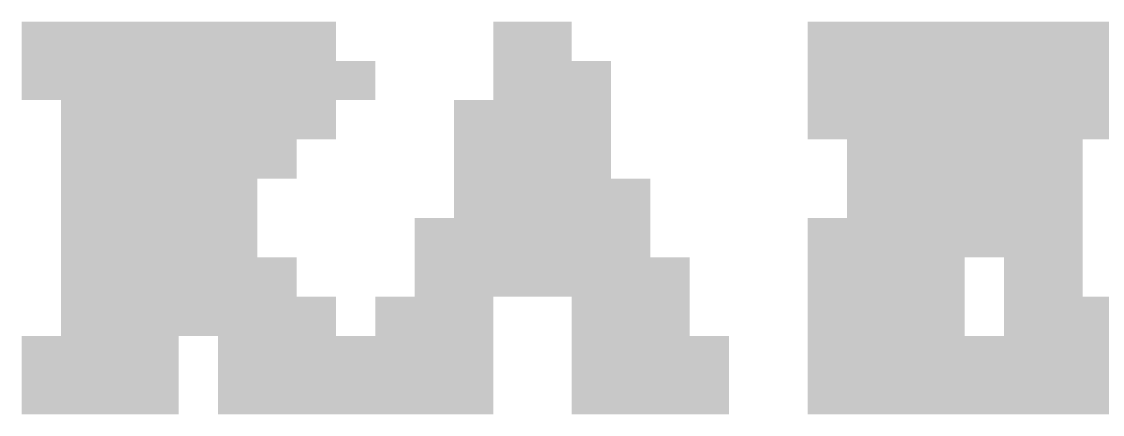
# Paper-space layout '01 Plan and 3D' of a CAD drawing. Header units: millimetres. Extents: x 5 to 415, y 7 to 290.
# Drawn here: x 369.41 to 374.36, y 90.42 to 92.22 of the extents above; entities that cross this region are included whole.
import ezdxf

# ---------------------------------------------------------------- set-up
doc = ezdxf.new("R2010")
doc.units = ezdxf.units.MM
doc.layers.add('BRANDING', color=7, linetype='Continuous')

# ---------------------------------------------------------------- blocks, each defined once
blk = doc.blocks.new('SHEET_01')
at = {"layer": 'BRANDING'}
for points in [[(369.41, 92.22), (369.59, 92.22), (369.41, 92.04), (369.59, 92.04)], [(369.59, 92.22), (369.77, 92.22), (369.59, 92.04), (369.77, 92.04)], [(369.77, 92.22), (369.95, 92.22), (369.77, 92.04), (369.95, 92.04)], [(369.95, 92.22), (370.31, 92.22), (369.95, 92.04), (370.31, 92.04)], [(370.31, 92.22), (370.49, 92.22), (370.31, 92.04), (370.49, 92.04)], [(370.49, 92.22), (370.67, 92.22), (370.49, 92.04), (370.67, 92.04)], [(370.67, 92.22), (370.85, 92.22), (370.67, 92.04), (370.85, 92.04)], [(371.57, 92.22), (371.93, 92.22), (371.57, 92.04), (371.93, 92.04)], [(373.01, 92.22), (373.19, 92.22), (373.01, 92.04), (373.19, 92.04)], [(373.19, 92.22), (373.37, 92.22), (373.19, 92.04), (373.37, 92.04)], [(373.37, 92.22), (373.73, 92.22), (373.37, 92.04), (373.73, 92.04)], [(373.73, 92.22), (373.91, 92.22), (373.73, 92.04), (373.91, 92.04)], [(373.91, 92.22), (374.09, 92.22), (373.91, 92.04), (374.09, 92.04)], [(374.09, 92.22), (374.27, 92.22), (374.09, 92.04), (374.27, 92.04)], [(374.27, 92.22), (374.63, 92.22), (374.27, 92.04), (374.63, 92.04)], [(369.41, 92.04), (369.59, 92.04), (369.41, 91.86), (369.59, 91.86)], [(369.59, 92.04), (369.95, 92.04), (369.59, 91.86), (369.95, 91.86)], [(369.95, 92.04), (370.13, 92.04), (369.95, 91.86), (370.13, 91.86)], [(370.13, 92.04), (370.31, 92.04), (370.13, 91.86), (370.31, 91.86)], [(370.31, 92.04), (370.49, 92.04), (370.31, 91.86), (370.49, 91.86)], [(370.49, 92.04), (370.67, 92.04), (370.49, 91.86), (370.67, 91.86)], [(370.67, 92.04), (370.85, 92.04), (370.67, 91.86), (370.85, 91.86)], [(370.85, 92.04), (371.03, 92.04), (370.85, 91.86), (371.03, 91.86)], [(371.57, 92.04), (371.75, 92.04), (371.57, 91.86), (371.75, 91.86)], [(371.75, 92.04), (371.93, 92.04), (371.75, 91.86), (371.93, 91.86)], [(371.93, 92.04), (372.11, 92.04), (371.93, 91.86), (372.11, 91.86)], [(373.01, 92.04), (373.19, 92.04), (373.01, 91.86), (373.19, 91.86)], [(373.19, 92.04), (373.37, 92.04), (373.19, 91.86), (373.37, 91.86)], [(373.37, 92.04), (373.91, 92.04), (373.37, 91.86), (373.91, 91.86)], [(373.91, 92.04), (374.09, 92.04), (373.91, 91.86), (374.09, 91.86)], [(374.09, 92.04), (374.27, 92.04), (374.09, 91.86), (374.27, 91.86)], [(374.27, 92.04), (374.45, 92.04), (374.27, 91.86), (374.45, 91.86)], [(369.59, 91.86), (369.77, 91.86), (369.59, 91.68), (369.77, 91.68)], [(369.77, 91.86), (369.95, 91.86), (369.77, 91.68), (369.95, 91.68)], [(369.95, 91.86), (370.31, 91.86), (369.95, 91.68), (370.31, 91.68)], [(370.31, 91.86), (370.49, 91.86), (370.31, 91.68), (370.49, 91.68)], [(370.49, 91.86), (370.67, 91.86), (370.49, 91.68), (370.67, 91.68)], [(370.67, 91.86), (370.85, 91.86), (370.67, 91.68), (370.85, 91.68)], [(371.39, 91.86), (371.57, 91.86), (371.39, 91.68), (371.57, 91.68)], [(371.57, 91.86), (371.93, 91.86), (371.57, 91.68), (371.93, 91.68)], [(371.93, 91.86), (372.11, 91.86), (371.93, 91.68), (372.11, 91.68)], [(373.01, 91.86), (373.19, 91.86), (373.01, 91.68), (373.19, 91.68)], [(373.19, 91.86), (373.55, 91.86), (373.19, 91.68), (373.55, 91.68)], [(373.55, 91.86), (373.73, 91.86), (373.55, 91.68), (373.73, 91.68)], [(373.73, 91.86), (373.91, 91.86), (373.73, 91.68), (373.91, 91.68)], [(373.91, 91.86), (374.09, 91.86), (373.91, 91.68), (374.09, 91.68)], [(374.09, 91.86), (374.27, 91.86), (374.09, 91.68), (374.27, 91.68)], [(374.27, 91.86), (374.45, 91.86), (374.27, 91.68), (374.45, 91.68)], [(369.59, 91.68), (369.77, 91.68), (369.59, 91.5), (369.77, 91.5)], [(369.77, 91.68), (369.95, 91.68), (369.77, 91.5), (369.95, 91.5)], [(369.95, 91.68), (370.13, 91.68), (369.95, 91.5), (370.13, 91.5)], [(370.13, 91.68), (370.31, 91.68), (370.13, 91.5), (370.31, 91.5)], [(370.31, 91.68), (370.49, 91.68), (370.31, 91.5), (370.49, 91.5)], [(370.49, 91.68), (370.67, 91.68), (370.49, 91.5), (370.67, 91.5)], [(371.39, 91.68), (371.57, 91.68), (371.39, 91.5), (371.57, 91.5)], [(371.57, 91.68), (371.75, 91.68), (371.57, 91.5), (371.75, 91.5)], [(371.75, 91.68), (371.93, 91.68), (371.75, 91.5), (371.93, 91.5)], [(371.93, 91.68), (372.11, 91.68), (371.93, 91.5), (372.11, 91.5)], [(373.19, 91.68), (373.55, 91.68), (373.19, 91.5), (373.55, 91.5)], [(373.55, 91.68), (373.91, 91.68), (373.55, 91.5), (373.91, 91.5)], [(373.91, 91.68), (374.09, 91.68), (373.91, 91.5), (374.09, 91.5)], [(374.09, 91.68), (374.27, 91.68), (374.09, 91.5), (374.27, 91.5)], [(369.59, 91.5), (369.77, 91.5), (369.59, 91.32), (369.77, 91.32)], [(369.77, 91.5), (370.13, 91.5), (369.77, 91.32), (370.13, 91.32)], [(370.13, 91.5), (370.31, 91.5), (370.13, 91.32), (370.31, 91.32)], [(370.31, 91.5), (370.49, 91.5), (370.31, 91.32), (370.49, 91.32)], [(371.39, 91.5), (371.75, 91.5), (371.39, 91.32), (371.75, 91.32)], [(371.75, 91.5), (371.93, 91.5), (371.75, 91.32), (371.93, 91.32)], [(371.93, 91.5), (372.11, 91.5), (371.93, 91.32), (372.11, 91.32)], [(372.11, 91.5), (372.29, 91.5), (372.11, 91.32), (372.29, 91.32)], [(373.19, 91.5), (373.55, 91.5), (373.19, 91.32), (373.55, 91.32)], [(373.55, 91.5), (374.09, 91.5), (373.55, 91.32), (374.09, 91.32)], [(374.09, 91.5), (374.27, 91.5), (374.09, 91.32), (374.27, 91.32)], [(369.59, 91.32), (369.77, 91.32), (369.59, 91.14), (369.77, 91.14)], [(369.77, 91.32), (370.13, 91.32), (369.77, 91.14), (370.13, 91.14)], [(370.13, 91.32), (370.31, 91.32), (370.13, 91.14), (370.31, 91.14)], [(370.31, 91.32), (370.49, 91.32), (370.31, 91.14), (370.49, 91.14)], [(371.21, 91.32), (371.39, 91.32), (371.21, 91.14), (371.39, 91.14)], [(371.39, 91.32), (371.57, 91.32), (371.39, 91.14), (371.57, 91.14)], [(371.57, 91.32), (371.93, 91.32), (371.57, 91.14), (371.93, 91.14)], [(371.93, 91.32), (372.11, 91.32), (371.93, 91.14), (372.11, 91.14)], [(372.11, 91.32), (372.29, 91.32), (372.11, 91.14), (372.29, 91.14)], [(373.01, 91.32), (373.19, 91.32), (373.01, 91.14), (373.19, 91.14)], [(373.19, 91.32), (373.55, 91.32), (373.19, 91.14), (373.55, 91.14)], [(373.55, 91.32), (374.09, 91.32), (373.55, 91.14), (374.09, 91.14)], [(374.09, 91.32), (374.27, 91.32), (374.09, 91.14), (374.27, 91.14)], [(369.59, 91.14), (369.77, 91.14), (369.59, 90.96), (369.77, 90.96)], [(369.77, 91.14), (369.95, 91.14), (369.77, 90.96), (369.95, 90.96)], [(369.95, 91.14), (370.13, 91.14), (369.95, 90.96), (370.13, 90.96)], [(370.13, 91.14), (370.31, 91.14), (370.13, 90.96), (370.31, 90.96)], [(370.31, 91.14), (370.49, 91.14), (370.31, 90.96), (370.49, 90.96)], [(370.49, 91.14), (370.67, 91.14), (370.49, 90.96), (370.67, 90.96)], [(371.21, 91.14), (371.39, 91.14), (371.21, 90.96), (371.39, 90.96)], [(371.39, 91.14), (371.57, 91.14), (371.39, 90.96), (371.57, 90.96)], [(371.57, 91.14), (371.93, 91.14), (371.57, 90.96), (371.93, 90.96)], [(371.93, 91.14), (372.11, 91.14), (371.93, 90.96), (372.11, 90.96)], [(372.11, 91.14), (372.29, 91.14), (372.11, 90.96), (372.29, 90.96)], [(372.29, 91.14), (372.47, 91.14), (372.29, 90.96), (372.47, 90.96)], [(373.01, 91.14), (373.19, 91.14), (373.01, 90.96), (373.19, 90.96)], [(373.19, 91.14), (373.37, 91.14), (373.19, 90.96), (373.37, 90.96)], [(373.37, 91.14), (373.55, 91.14), (373.37, 90.96), (373.55, 90.96)], [(373.55, 91.14), (373.73, 91.14), (373.55, 90.96), (373.73, 90.96)], [(373.91, 91.14), (374.09, 91.14), (373.91, 90.96), (374.09, 90.96)], [(374.09, 91.14), (374.27, 91.14), (374.09, 90.96), (374.27, 90.96)], [(369.59, 90.96), (369.95, 90.96), (369.59, 90.78), (369.95, 90.78)], [(369.95, 90.96), (370.13, 90.96), (369.95, 90.78), (370.13, 90.78)], [(370.13, 90.96), (370.31, 90.96), (370.13, 90.78), (370.31, 90.78)], [(370.31, 90.96), (370.49, 90.96), (370.31, 90.78), (370.49, 90.78)], [(370.49, 90.96), (370.67, 90.96), (370.49, 90.78), (370.67, 90.78)], [(370.67, 90.96), (370.85, 90.96), (370.67, 90.78), (370.85, 90.78)], [(371.03, 90.96), (371.21, 90.96), (371.03, 90.78), (371.21, 90.78)], [(371.21, 90.96), (371.39, 90.96), (371.21, 90.78), (371.39, 90.78)], [(371.39, 90.96), (371.57, 90.96), (371.39, 90.78), (371.57, 90.78)], [(371.93, 90.96), (372.11, 90.96), (371.93, 90.78), (372.11, 90.78)], [(372.11, 90.96), (372.29, 90.96), (372.11, 90.78), (372.29, 90.78)], [(372.29, 90.96), (372.47, 90.96), (372.29, 90.78), (372.47, 90.78)], [(373.01, 90.96), (373.19, 90.96), (373.01, 90.78), (373.19, 90.78)], [(373.19, 90.96), (373.37, 90.96), (373.19, 90.78), (373.37, 90.78)], [(373.37, 90.96), (373.55, 90.96), (373.37, 90.78), (373.55, 90.78)], [(373.55, 90.96), (373.73, 90.96), (373.55, 90.78), (373.73, 90.78)], [(373.91, 90.96), (374.09, 90.96), (373.91, 90.78), (374.09, 90.78)], [(374.09, 90.96), (374.27, 90.96), (374.09, 90.78), (374.27, 90.78)], [(374.27, 90.96), (374.45, 90.96), (374.27, 90.78), (374.45, 90.78)], [(369.41, 90.78), (369.59, 90.78), (369.41, 90.6), (369.59, 90.6)], [(369.59, 90.78), (369.95, 90.78), (369.59, 90.6), (369.95, 90.6)], [(369.95, 90.78), (370.13, 90.78), (369.95, 90.6), (370.13, 90.6)], [(370.31, 90.78), (370.49, 90.78), (370.31, 90.6), (370.49, 90.6)], [(370.49, 90.78), (370.67, 90.78), (370.49, 90.6), (370.67, 90.6)], [(370.67, 90.78), (370.85, 90.78), (370.67, 90.6), (370.85, 90.6)], [(370.85, 90.78), (371.03, 90.78), (370.85, 90.6), (371.03, 90.6)], [(371.03, 90.78), (371.21, 90.78), (371.03, 90.6), (371.21, 90.6)], [(371.21, 90.78), (371.39, 90.78), (371.21, 90.6), (371.39, 90.6)], [(371.39, 90.78), (371.57, 90.78), (371.39, 90.6), (371.57, 90.6)], [(371.93, 90.78), (372.11, 90.78), (371.93, 90.6), (372.11, 90.6)], [(372.11, 90.78), (372.29, 90.78), (372.11, 90.6), (372.29, 90.6)], [(372.29, 90.78), (372.47, 90.78), (372.29, 90.6), (372.47, 90.6)], [(372.47, 90.78), (372.65, 90.78), (372.47, 90.6), (372.65, 90.6)], [(373.01, 90.78), (373.19, 90.78), (373.01, 90.6), (373.19, 90.6)], [(373.19, 90.78), (373.37, 90.78), (373.19, 90.6), (373.37, 90.6)], [(373.37, 90.78), (373.55, 90.78), (373.37, 90.6), (373.55, 90.6)], [(373.55, 90.78), (373.91, 90.78), (373.55, 90.6), (373.91, 90.6)], [(373.91, 90.78), (374.27, 90.78), (373.91, 90.6), (374.27, 90.6)], [(374.27, 90.78), (374.45, 90.78), (374.27, 90.6), (374.45, 90.6)], [(369.41, 90.6), (369.59, 90.6), (369.41, 90.42), (369.59, 90.42)], [(369.59, 90.6), (369.77, 90.6), (369.59, 90.42), (369.77, 90.42)], [(369.77, 90.6), (369.95, 90.6), (369.77, 90.42), (369.95, 90.42)], [(369.95, 90.6), (370.13, 90.6), (369.95, 90.42), (370.13, 90.42)], [(370.31, 90.6), (370.49, 90.6), (370.31, 90.42), (370.49, 90.42)], [(370.49, 90.6), (370.85, 90.6), (370.49, 90.42), (370.85, 90.42)], [(370.85, 90.6), (371.39, 90.6), (370.85, 90.42), (371.39, 90.42)], [(371.39, 90.6), (371.57, 90.6), (371.39, 90.42), (371.57, 90.42)], [(371.93, 90.6), (372.11, 90.6), (371.93, 90.42), (372.11, 90.42)], [(372.11, 90.6), (372.47, 90.6), (372.11, 90.42), (372.47, 90.42)], [(372.47, 90.6), (372.65, 90.6), (372.47, 90.42), (372.65, 90.42)], [(373.01, 90.6), (373.19, 90.6), (373.01, 90.42), (373.19, 90.42)], [(373.19, 90.6), (374.09, 90.6), (373.19, 90.42), (374.09, 90.42)], [(374.09, 90.6), (374.27, 90.6), (374.09, 90.42), (374.27, 90.42)], [(374.27, 90.6), (374.45, 90.6), (374.27, 90.42), (374.45, 90.42)]]:
    blk.add_solid(points, dxfattribs=at)

psp = doc.layouts.new('01 Plan and 3D')

# ---------------------------------------------------------------- block references
psp.add_blockref('SHEET_01', (0, 0))

doc.saveas('drawing.dxf')
